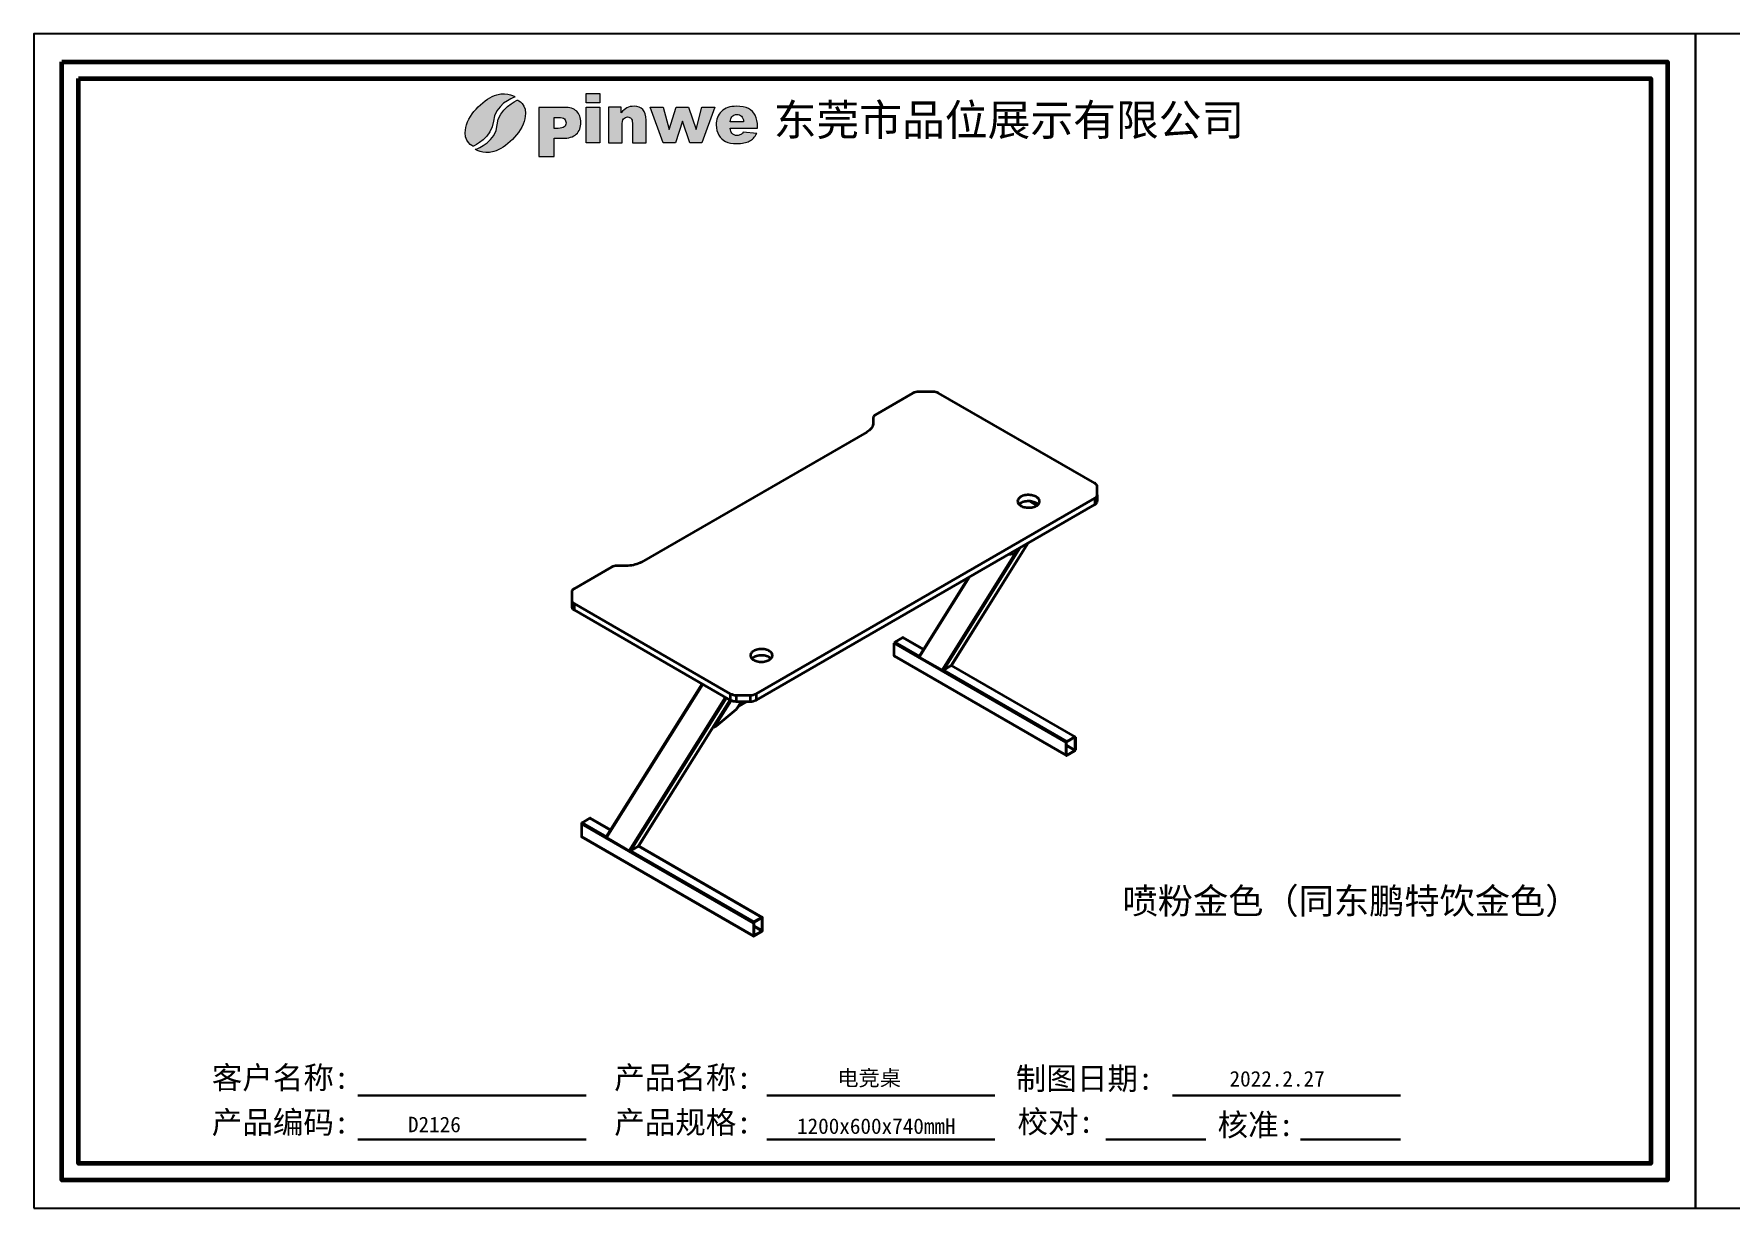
# Model space of a CAD drawing. Header units: inches. Extents: x 21728 to 86065, y -20660 to 1996.
# Drawn here: x 68839 to 72778, y -16003 to -13273 of the extents above; entities that cross this region are included whole.
import ezdxf

# ---------------------------------------------------------------- set-up
doc = ezdxf.new("R2010")
doc.units = ezdxf.units.IN
doc.header["$MEASUREMENT"] = 0
doc.layers.add('_U+56FE_U+5C42 1', color=7, linetype='Continuous')
doc.layers.add('图框', color=5, linetype='Continuous', lineweight=60)
doc.layers.add('轮廓线', color=7, linetype='Continuous', lineweight=30)
doc.styles.add('ee', font='simfang.ttf')
doc.styles.get("Standard").update_dxf_attribs({"font": 'arial.ttf'})
doc.styles.add('样式 1', font='')
doc.styles.get('样式 1').set_extended_font_data('SimSun')

msp = doc.modelspace()

# ---------------------------------------------------------------- hatches: boundary and pattern name
h = msp.add_hatch(color=256)
h.dxf.hatch_style = 1
edge = h.paths.add_edge_path()
edge.add_spline(control_points=[(70520.67, -13492.73), (70520.67, -13492.73), (70456.93, -13492.73), (70456.93, -13492.73), (70457.52, -13497.82), (70458.88, -13501.62), (70461.09, -13504.12), (70464.15, -13507.72), (70468.17, -13509.5), (70473.12, -13509.5), (70476.26, -13509.5), (70479.24, -13508.73), (70482.04, -13507.19), (70483.77, -13506.2), (70485.63, -13504.47), (70487.6, -13501.99), (70487.6, -13501.99), (70518.91, -13504.87), (70518.91, -13504.87), (70514.12, -13513.18), (70508.34, -13519.17), (70501.58, -13522.76), (70494.82, -13526.38), (70485.1, -13528.19), (70472.45, -13528.19), (70461.46, -13528.19), (70452.83, -13526.65), (70446.52, -13523.53), (70440.24, -13520.45), (70435.02, -13515.52), (70430.87, -13508.78), (70426.74, -13502.02), (70424.67, -13494.09), (70424.67, -13484.98), (70424.67, -13472.02), (70428.82, -13461.5), (70437.13, -13453.49), (70445.41, -13445.47), (70456.88, -13441.45), (70471.5, -13441.45), (70483.37, -13441.45), (70492.72, -13443.26), (70499.58, -13446.86), (70506.45, -13450.45), (70511.7, -13455.64), (70515.29, -13462.49), (70518.89, -13469.3), (70520.67, -13478.19), (70520.67, -13489.14), (70520.67, -13489.14), (70520.67, -13492.73), (70520.67, -13492.73)], knot_values=[0, 0, 0, 0, 1, 1, 1, 2, 2, 2, 3, 3, 3, 4, 4, 4, 5, 5, 5, 6, 6, 6, 7, 7, 7, 8, 8, 8, 9, 9, 9, 10, 10, 10, 11, 11, 11, 12, 12, 12, 13, 13, 13, 14, 14, 14, 15, 15, 15, 16, 16, 16, 17, 17, 17, 17], degree=3, periodic=0)
edge = h.paths.add_edge_path(flags=16)
edge.add_spline(control_points=[(70488.4, -13477.55), (70487.79, -13471.38), (70486.11, -13466.96), (70483.42, -13464.3), (70480.73, -13461.63), (70477.22, -13460.3), (70472.83, -13460.3), (70467.77, -13460.3), (70463.72, -13462.33), (70460.69, -13466.35), (70458.77, -13468.85), (70457.54, -13472.58), (70457.01, -13477.55), (70457.01, -13477.55), (70488.4, -13477.55), (70488.4, -13477.55)], knot_values=[0, 0, 0, 0, 1, 1, 1, 2, 2, 2, 3, 3, 3, 4, 4, 4, 5, 5, 5, 5], degree=3, periodic=0)
h.paths.add_polyline_path([(70270.96, -13443.37), (70301.66, -13443.37), (70314.99, -13495.42), (70331.93, -13443.37), (70360.36, -13443.37), (70377.88, -13495.5), (70391.24, -13443.37), (70421.75, -13443.37), (70391.27, -13526.28), (70363.05, -13526.28), (70346.28, -13476.38), (70330.06, -13526.28), (70301.68, -13526.28)])
edge = h.paths.add_edge_path()
edge.add_spline(control_points=[(70174.23, -13443.37), (70174.23, -13443.37), (70203.83, -13443.37), (70203.83, -13443.37), (70203.83, -13443.37), (70203.83, -13456.87), (70203.83, -13456.87), (70208.25, -13451.33), (70212.7, -13447.39), (70217.22, -13445.02), (70221.75, -13442.65), (70227.24, -13441.45), (70233.73, -13441.45), (70242.52, -13441.45), (70249.36, -13444.06), (70254.34, -13449.31), (70259.29, -13454.53), (70261.77, -13462.62), (70261.77, -13473.56), (70261.77, -13473.56), (70261.77, -13526.28), (70261.77, -13526.28), (70261.77, -13526.28), (70229.82, -13526.28), (70229.82, -13526.28), (70229.82, -13526.28), (70229.82, -13480.67), (70229.82, -13480.67), (70229.82, -13475.45), (70228.86, -13471.78), (70226.94, -13469.62), (70225.02, -13467.46), (70222.34, -13466.37), (70218.88, -13466.37), (70215.07, -13466.37), (70211.95, -13467.84), (70209.58, -13470.74), (70207.21, -13473.67), (70206.02, -13478.89), (70206.02, -13486.45), (70206.02, -13486.45), (70206.02, -13526.28), (70206.02, -13526.28), (70206.02, -13526.28), (70174.23, -13526.28), (70174.23, -13526.28), (70174.23, -13526.28), (70174.23, -13443.37), (70174.23, -13443.37)], knot_values=[0, 0, 0, 0, 1, 1, 1, 2, 2, 2, 3, 3, 3, 4, 4, 4, 5, 5, 5, 6, 6, 6, 7, 7, 7, 8, 8, 8, 9, 9, 9, 10, 10, 10, 11, 11, 11, 12, 12, 12, 13, 13, 13, 14, 14, 14, 15, 15, 15, 16, 16, 16, 16], degree=3, periodic=0)
h.paths.add_polyline_path([(70122.7, -13411.9), (70154.49, -13411.9), (70154.49, -13433.47), (70122.7, -13433.47)])
h.paths.add_polyline_path([(70122.7, -13443.37), (70154.49, -13443.37), (70154.49, -13526.28), (70122.7, -13526.28)])
edge = h.paths.add_edge_path()
edge.add_spline(control_points=[(70012.89, -13443.94), (70012.89, -13443.94), (70071.68, -13443.94), (70071.68, -13443.94), (70084.48, -13443.94), (70094.07, -13446.97), (70100.46, -13453.07), (70106.82, -13459.17), (70110.01, -13467.85), (70110.01, -13479.11), (70110.01, -13490.66), (70106.53, -13499.71), (70099.58, -13506.21), (70092.63, -13512.73), (70082.01, -13515.98), (70067.74, -13515.98), (70067.74, -13515.98), (70048.35, -13515.98), (70048.35, -13515.98), (70048.35, -13515.98), (70048.35, -13558.31), (70048.35, -13558.31), (70048.35, -13558.31), (70012.89, -13558.31), (70012.89, -13558.31), (70012.89, -13558.31), (70012.89, -13443.94), (70012.89, -13443.94)], knot_values=[0, 0, 0, 0, 1, 1, 1, 2, 2, 2, 3, 3, 3, 4, 4, 4, 5, 5, 5, 6, 6, 6, 7, 7, 7, 8, 8, 8, 9, 9, 9, 9], degree=3, periodic=0)
edge = h.paths.add_edge_path(flags=16)
edge.add_spline(control_points=[(70048.35, -13492.82), (70048.35, -13492.82), (70057.06, -13492.82), (70057.06, -13492.82), (70063.93, -13492.82), (70068.75, -13491.62), (70071.52, -13489.25), (70074.29, -13486.88), (70075.67, -13483.85), (70075.67, -13480.15), (70075.67, -13476.55), (70074.47, -13473.52), (70072.05, -13471.01), (70069.65, -13468.51), (70065.13, -13467.26), (70058.47, -13467.26), (70058.47, -13467.26), (70048.35, -13467.26), (70048.35, -13467.26), (70048.35, -13467.26), (70048.35, -13492.82), (70048.35, -13492.82)], knot_values=[0, 0, 0, 0, 1, 1, 1, 2, 2, 2, 3, 3, 3, 4, 4, 4, 5, 5, 5, 6, 6, 6, 7, 7, 7, 7], degree=3, periodic=0)
edge = h.paths.add_edge_path()
edge.add_spline(control_points=[(69864.94, -13541.14), (69864.94, -13541.14), (69880.71, -13554.69), (69907.82, -13546.56), (69934.92, -13538.42), (69972.42, -13505.77), (69980.06, -13470.29), (69987.7, -13434.8), (69962.28, -13427.04), (69962.28, -13427.04), (69962.28, -13427.04), (69917.92, -13447.74), (69915.7, -13484.95), (69913.48, -13522.16), (69871.84, -13540.64), (69864.94, -13541.14)], knot_values=[0, 0, 0, 0, 1, 1, 1, 2, 2, 2, 3, 3, 3, 4, 4, 4, 5, 5, 5, 5], degree=3, periodic=0)
edge = h.paths.add_edge_path()
edge.add_spline(control_points=[(69957.84, -13420.28), (69957.84, -13420.28), (69942.07, -13406.73), (69914.97, -13414.86), (69887.86, -13422.99), (69850.36, -13455.64), (69842.72, -13491.13), (69835.08, -13526.61), (69860.51, -13534.37), (69860.51, -13534.37), (69860.51, -13534.37), (69904.86, -13513.67), (69907.08, -13476.46), (69909.3, -13439.25), (69950.94, -13420.77), (69957.84, -13420.28)], knot_values=[0, 0, 0, 0, 1, 1, 1, 2, 2, 2, 3, 3, 3, 4, 4, 4, 5, 5, 5, 5], degree=3, periodic=0)

# ---------------------------------------------------------------- linework, layer by layer
at = {"color": 7, "linetype": 'Continuous', "lineweight": 35}
for p, q in [((70881.68, -14108.46), (70795.01, -14158.5)), ((70928.04, -14105.24), (70895.12, -14105.24)), ((71304.55, -14318.08), (70941.48, -14108.46)), ((70789.45, -14166.26), (70789.45, -14178.09)), ((70789.45, -14166.26), (70789.45, -14178.33)), ((70774.51, -14198.92), (70251.08, -14501.16)), ((71310.12, -14344.84), (71310.12, -14325.83)), ((70517.28, -14807.18), (71304.55, -14352.6)), ((70517.28, -14821.88), (71304.55, -14367.3)), ((71170, -14369.4), (71153.56, -14359.91)), ((71155.52, -14360.08), (71170.74, -14368.87)), ((71304.55, -14352.6), (71304.55, -14367.3)), ((71310.12, -14344.84), (71310.12, -14359.54)), ((70971.23, -14741.56), (71149.86, -14456.62)), ((71117.26, -14482.43), (71102.31, -14484.08)), ((71121.36, -14480.06), (71117.26, -14482.43)), ((71121.85, -14479.6), (71128.54, -14468.93)), ((70181.08, -14512.99), (70094.41, -14563.04)), ((70215.01, -14509.78), (70194.51, -14509.78)), ((70088.84, -14570.79), (70088.85, -14589.81)), ((70088.84, -14570.79), (70088.84, -14585.49)), ((71011.26, -14536.65), (70895.96, -14720.57)), ((70088.84, -14585.49), (70088.85, -14604.5)), ((70088.85, -14589.81), (70088.85, -14604.5)), ((70094.41, -14597.56), (70457.48, -14807.18)), ((70094.41, -14597.56), (70094.41, -14612.26)), ((70094.41, -14612.26), (70457.48, -14821.88)), ((70838.39, -14689.98), (71237.93, -14920.65)), ((70838.39, -14719.37), (70838.39, -14689.98)), ((70839.8, -14687.53), (70858.19, -14676.91)), ((70906.33, -14704.03), (70859.19, -14676.81)), ((70838.39, -14719.37), (71237.93, -14950.04)), ((70838.8, -14720.29), (71238.34, -14950.96)), ((70896.56, -14721.93), (70949.42, -14752.45)), ((70952.43, -14752.55), (70970.82, -14741.94)), ((71258.72, -14907.49), (70971.26, -14741.52)), ((70392.29, -14784.24), (70169.09, -15140.27)), ((70457.48, -14807.18), (70457.48, -14821.88)), ((70470.92, -14810.4), (70503.85, -14810.4)), ((70470.92, -14810.4), (70470.92, -14825.09)), ((70503.85, -14810.4), (70503.85, -14825.09)), ((70517.28, -14807.18), (70517.28, -14821.88)), ((70244.37, -15161.26), (70457.22, -14821.73)), ((70425.04, -14882.13), (70472.18, -14843.43)), ((70470.92, -14825.09), (70503.85, -14825.09)), ((70472.18, -14843.43), (70483.67, -14825.09)), ((70476.95, -14835.81), (70495.52, -14825.09)), ((70420.94, -14884.5), (70425.04, -14882.13)), ((71237.93, -14950.04), (71237.93, -14920.65)), ((71238.77, -14949.55), (71238.78, -14920.16)), ((71239.34, -14918.2), (71257.72, -14907.59)), ((71239.34, -14919.18), (71257.72, -14908.57)), ((71258.29, -14908.89), (71258.29, -14938.29)), ((71259.14, -14908.4), (71259.14, -14937.8)), ((71257.72, -14939.27), (71239.34, -14949.88)), ((71257.72, -14940.25), (71239.34, -14950.86)), ((70111.52, -15109.68), (70511.06, -15340.35)), ((70111.52, -15109.68), (70111.52, -15139.07)), ((70131.32, -15096.62), (70112.94, -15107.23)), ((70179.46, -15123.73), (70132.32, -15096.52)), ((70111.52, -15139.07), (70511.06, -15369.75)), ((70111.94, -15139.99), (70511.47, -15370.66)), ((70169.7, -15141.63), (70222.55, -15172.15)), ((70243.95, -15161.64), (70225.57, -15172.26)), ((70531.86, -15327.19), (70244.39, -15161.22)), ((70511.06, -15340.35), (70511.06, -15369.75)), ((70511.91, -15339.86), (70511.91, -15369.26)), ((70530.86, -15327.29), (70512.47, -15337.9)), ((70530.86, -15328.27), (70512.47, -15338.88)), ((70512.47, -15369.58), (70530.86, -15358.97)), ((70512.47, -15370.56), (70530.86, -15359.95)), ((70531.42, -15357.99), (70531.42, -15328.59)), ((70532.27, -15357.5), (70532.27, -15328.1))]:
    msp.add_line(p, q, dxfattribs=at)
at = {"color": 8, "linetype": 'Continuous', "lineweight": 35}
for p, q in [((71157.04, -14360.29), (71171.24, -14368.48)), ((70949.42, -14752.45), (71119.5, -14481.14)), ((70952.43, -14752.55), (71131.2, -14467.39)), ((70970.82, -14741.94), (71149.58, -14456.78)), ((71121.36, -14480.06), (71128.23, -14469.11)), ((70896.56, -14721.93), (71013.54, -14535.33)), ((70839.8, -14687.53), (70896.24, -14720.11)), ((70858.19, -14676.91), (70906.02, -14704.53)), ((70952.43, -14752.55), (71239.34, -14918.2)), ((70970.82, -14741.94), (71257.72, -14907.59)), ((70169.7, -15141.63), (70393.36, -14784.86)), ((70222.55, -15172.15), (70446.21, -14815.37)), ((70225.57, -15172.26), (70448.48, -14816.68)), ((70243.95, -15161.64), (70457.09, -14821.65)), ((70420.94, -14884.5), (70459.55, -14822.91)), ((70477.02, -14835.7), (70495.39, -14825.09)), ((71238.77, -14927.02), (71258.29, -14938.29)), ((71238.77, -14928.33), (71257.72, -14939.27)), ((71257.72, -14908.57), (71258.29, -14908.89)), ((71238.77, -14949.55), (71239.34, -14949.88)), ((70112.94, -15107.23), (70169.38, -15139.82)), ((70131.32, -15096.62), (70179.15, -15124.23)), ((70243.95, -15161.64), (70530.86, -15327.29)), ((70225.57, -15172.26), (70512.47, -15337.9)), ((70511.91, -15346.72), (70531.42, -15357.99)), ((70511.91, -15348.03), (70530.86, -15358.97)), ((70530.86, -15328.27), (70531.42, -15328.59)), ((70511.91, -15369.26), (70512.47, -15369.58))]:
    msp.add_line(p, q, dxfattribs=at)
at = {"color": 7, "linetype": 'Continuous', "lineweight": 35, "flags": 128}
for points in [[(70789.45, -14178.09), (70789.26, -14180.66), (70788.68, -14183.21), (70787.71, -14185.72), (70786.37, -14188.17), (70784.67, -14190.54), (70782.62, -14192.82), (70780.23, -14194.98), (70777.52, -14197.02), (70774.51, -14198.92)], [(70795.01, -14158.5), (70793.76, -14159.3), (70792.65, -14160.16), (70791.69, -14161.09), (70790.89, -14162.06), (70790.27, -14163.07), (70789.81, -14164.12), (70789.54, -14165.18), (70789.45, -14166.26)], [(71310.12, -14325.83), (71310.02, -14324.76), (71309.75, -14323.69), (71309.3, -14322.65), (71308.67, -14321.63), (71307.87, -14320.66), (71306.91, -14319.74), (71305.8, -14318.87), (71304.55, -14318.08)], [(71132.58, -14370.25), (71134.83, -14371.4), (71137.32, -14372.4), (71139.98, -14373.22), (71142.8, -14373.85), (71145.73, -14374.29), (71148.72, -14374.52), (71151.74, -14374.54), (71154.75, -14374.36), (71157.69, -14373.98), (71160.54, -14373.4), (71163.25, -14372.62), (71165.78, -14371.67), (71168.1, -14370.55), (71170.17, -14369.28), (71171.97, -14367.88), (71173.46, -14366.36), (71174.64, -14364.76), (71175.48, -14363.08), (71175.97, -14361.36), (71176.1, -14359.62), (71175.88, -14357.88), (71175.3, -14356.16), (71174.38, -14354.5), (71173.12, -14352.92), (71171.54, -14351.43), (71169.67, -14350.06), (71167.54, -14348.83), (71165.16, -14347.75), (71162.58, -14346.84), (71159.84, -14346.11), (71156.96, -14345.58), (71154, -14345.24), (71150.98, -14345.11), (71147.96, -14345.19), (71144.98, -14345.47), (71142.08, -14345.96), (71139.3, -14346.64), (71136.67, -14347.5), (71134.25, -14348.54), (71132.05, -14349.74), (71130.11, -14351.08), (71128.46, -14352.54), (71127.12, -14354.1), (71126.11, -14355.74), (71125.44, -14357.45), (71125.13, -14359.18), (71125.18, -14360.92), (71125.58, -14362.65), (71126.33, -14364.34), (71127.43, -14365.97), (71128.84, -14367.51), (71130.57, -14368.94), (71132.58, -14370.25)], [(71172.7, -14367.18), (71171.54, -14366.13), (71169.67, -14364.76), (71167.54, -14363.52), (71165.16, -14362.44), (71162.58, -14361.53), (71159.84, -14360.81), (71156.96, -14360.27), (71153.99, -14359.94), (71150.98, -14359.81), (71147.96, -14359.89), (71144.98, -14360.17), (71142.08, -14360.66), (71139.3, -14361.33), (71136.67, -14362.2), (71134.25, -14363.24), (71132.05, -14364.43), (71130.11, -14365.77), (71128.51, -14367.18)], [(71304.55, -14352.6), (71305.81, -14351.8), (71306.92, -14350.94), (71307.87, -14350.02), (71308.67, -14349.04), (71309.3, -14348.03), (71309.75, -14346.99), (71310.03, -14345.92), (71310.12, -14344.84)], [(71304.55, -14367.3), (71305.8, -14366.5), (71306.92, -14365.64), (71307.87, -14364.71), (71308.67, -14363.74), (71309.3, -14362.73), (71309.75, -14361.68), (71310.03, -14360.62), (71310.12, -14359.54)], [(71121.85, -14479.6), (71121.64, -14479.86), (71121.36, -14480.06)], [(70251.08, -14501.16), (70247.8, -14502.89), (70244.27, -14504.46), (70240.51, -14505.84), (70236.57, -14507.02), (70232.46, -14508.01), (70228.21, -14508.78), (70223.87, -14509.33), (70219.46, -14509.67), (70215.01, -14509.78)], [(70094.41, -14563.04), (70093.16, -14563.84), (70092.05, -14564.7), (70091.09, -14565.62), (70090.29, -14566.6), (70089.66, -14567.61), (70089.21, -14568.65), (70088.94, -14569.72), (70088.84, -14570.79)], [(70088.85, -14589.81), (70088.94, -14590.88), (70089.21, -14591.95), (70089.66, -14592.99), (70090.29, -14594.01), (70091.09, -14594.98), (70092.05, -14595.9), (70093.16, -14596.77), (70094.41, -14597.56)], [(70088.85, -14604.5), (70088.94, -14605.58), (70089.21, -14606.64), (70089.66, -14607.69), (70090.29, -14608.7), (70091.09, -14609.68), (70092.05, -14610.6), (70093.16, -14611.46), (70094.41, -14612.26)], [(70511.77, -14728.71), (70514.03, -14729.87), (70516.51, -14730.86), (70519.18, -14731.68), (70521.99, -14732.31), (70524.92, -14732.75), (70527.91, -14732.98), (70530.93, -14733), (70533.94, -14732.82), (70536.89, -14732.44), (70539.73, -14731.86), (70542.44, -14731.08), (70544.97, -14730.13), (70547.29, -14729.01), (70549.36, -14727.74), (70551.16, -14726.34), (70552.66, -14724.82), (70553.83, -14723.22), (70554.67, -14721.54), (70555.16, -14719.82), (70555.3, -14718.08), (70555.07, -14716.34), (70554.49, -14714.63), (70553.57, -14712.97), (70552.31, -14711.38), (70550.74, -14709.89), (70548.87, -14708.52), (70546.73, -14707.29), (70544.36, -14706.21), (70541.78, -14705.3), (70539.03, -14704.57), (70536.15, -14704.04), (70533.19, -14703.7), (70530.18, -14703.57), (70527.16, -14703.65), (70524.18, -14703.94), (70521.27, -14704.42), (70518.49, -14705.1), (70515.87, -14705.96), (70513.44, -14707), (70511.24, -14708.2), (70509.3, -14709.54), (70507.65, -14711), (70506.31, -14712.56), (70505.3, -14714.21), (70504.64, -14715.91), (70504.32, -14717.64), (70504.37, -14719.39), (70504.77, -14721.12), (70505.52, -14722.8), (70506.62, -14724.43), (70508.04, -14725.97), (70509.76, -14727.4), (70511.77, -14728.71)], [(70551.9, -14725.65), (70550.73, -14724.59), (70548.87, -14723.22), (70546.73, -14721.98), (70544.36, -14720.9), (70541.78, -14720), (70539.03, -14719.27), (70536.15, -14718.73), (70533.19, -14718.4), (70530.18, -14718.27), (70527.16, -14718.35), (70524.18, -14718.63), (70521.27, -14719.12), (70518.49, -14719.8), (70515.87, -14720.66), (70513.44, -14721.7), (70511.24, -14722.89), (70509.3, -14724.23), (70507.7, -14725.64)]]:
    msp.add_lwpolyline(points, dxfattribs=at)
at = {"color": 7, "linetype": 'Continuous', "lineweight": 35}
for centre, radius, start, end in [((70894.57, -14132.65), 27.41, 88.85561, 118.04533), ((70928.59, -14132.65), 27.41, 61.9565, 91.14373), ((70193.96, -14537.19), 27.41, 88.85561, 118.04533), ((70841.46, -14690.12), 3.07, 122.60967, 177.39033), ((70858.77, -14677.73), 1.01, 65.6948, 125.62534), ((70839.39, -14719.47), 1.01, 174.37466, 234.3052), ((70470.37, -14782.99), 27.41, 241.9565, 271.14373), ((70504.39, -14782.99), 27.41, 268.85561, 298.04533), ((70470.37, -14797.68), 27.41, 241.9565, 271.14373), ((70504.39, -14797.69), 27.41, 268.85561, 298.04533), ((70419.95, -14882.3), 2.41, 223.7257, 294.29778), ((71241, -14920.79), 3.07, 122.60967, 177.39033), ((71240, -14920.22), 1.23, 122.60967, 177.39033), ((71258.28, -14908.26), 0.873, 350.78342, 129.21658), ((71257.95, -14908.84), 0.349, 350.78342, 129.21658), ((71238.79, -14950.18), 0.873, 170.78342, 309.21658), ((71239.12, -14949.61), 0.349, 170.78342, 309.21658), ((71256.07, -14937.66), 3.07, 302.60967, 357.39033), ((71257.06, -14938.23), 1.23, 302.60967, 357.39033), ((70114.59, -15109.82), 3.07, 122.60967, 177.39033), ((70131.91, -15097.43), 1.01, 65.6948, 125.62534), ((70112.52, -15139.17), 1.01, 174.37466, 234.3052), ((70514.13, -15340.49), 3.07, 122.60967, 177.39033), ((70513.14, -15339.92), 1.23, 122.60967, 177.39033), ((70531.41, -15327.96), 0.873, 350.78342, 129.21658), ((70531.08, -15328.54), 0.349, 350.78342, 129.21658), ((70529.2, -15357.36), 3.07, 302.60967, 357.39033), ((70530.19, -15357.93), 1.23, 302.60967, 357.39033), ((70511.92, -15369.89), 0.873, 170.78342, 309.21658), ((70512.25, -15369.31), 0.349, 170.78342, 309.21658)]:
    msp.add_arc(centre, radius, start, end, dxfattribs=at)
for centre, start_param, end_param in [((70897.98, -14721.11), 2.8706821, 4.0492787), ((70950.83, -14751.63), 4.0492787, 5.620075), ((70969.21, -14741.01), 5.620075, 6.0122747), ((70171.11, -15140.82), 2.8706821, 4.0492787), ((70242.35, -15160.72), 5.620075, 6.0122747), ((70223.96, -15171.33), 4.0492787, 5.620075)]:
    msp.add_ellipse(centre, major_axis=(2.13, -0.23), ratio=0.5686284, start_param=start_param, end_param=end_param, dxfattribs=at)
at = {"layer": '_U+56FE_U+5C42 1', "lineweight": 0}
for points in [[(70122.7, -13411.9), (70154.49, -13411.9), (70154.49, -13433.47), (70122.7, -13433.47), (70122.7, -13411.9)], [(70122.7, -13443.37), (70154.49, -13443.37), (70154.49, -13526.28), (70122.7, -13526.28), (70122.7, -13443.37)], [(70270.96, -13443.37), (70301.66, -13443.37), (70314.99, -13495.42), (70331.93, -13443.37), (70360.36, -13443.37), (70377.88, -13495.5), (70391.24, -13443.37), (70421.75, -13443.37), (70391.27, -13526.28), (70363.05, -13526.28), (70346.28, -13476.38), (70330.06, -13526.28), (70301.68, -13526.28), (70270.96, -13443.37)]]:
    msp.add_lwpolyline(points, dxfattribs=at)
for points, knots in [([(69957.84, -13420.28), (69957.84, -13420.28), (69942.07, -13406.73), (69914.97, -13414.86), (69887.86, -13422.99), (69850.36, -13455.64), (69842.72, -13491.13), (69835.08, -13526.61), (69860.51, -13534.37), (69860.51, -13534.37), (69860.51, -13534.37), (69904.86, -13513.67), (69907.08, -13476.46), (69909.3, -13439.25), (69950.94, -13420.77), (69957.84, -13420.28)], [0, 0, 0, 0, 1, 1, 1, 2, 2, 2, 3, 3, 3, 4, 4, 4, 5, 5, 5, 5]), ([(69864.94, -13541.14), (69864.94, -13541.14), (69880.71, -13554.69), (69907.82, -13546.56), (69934.92, -13538.42), (69972.42, -13505.77), (69980.06, -13470.29), (69987.7, -13434.8), (69962.28, -13427.04), (69962.28, -13427.04), (69962.28, -13427.04), (69917.92, -13447.74), (69915.7, -13484.95), (69913.48, -13522.16), (69871.84, -13540.64), (69864.94, -13541.14)], [0, 0, 0, 0, 1, 1, 1, 2, 2, 2, 3, 3, 3, 4, 4, 4, 5, 5, 5, 5]), ([(70012.89, -13443.94), (70012.89, -13443.94), (70071.68, -13443.94), (70071.68, -13443.94), (70084.48, -13443.94), (70094.07, -13446.97), (70100.46, -13453.07), (70106.82, -13459.17), (70110.01, -13467.85), (70110.01, -13479.11), (70110.01, -13490.66), (70106.53, -13499.71), (70099.58, -13506.21), (70092.63, -13512.73), (70082.01, -13515.98), (70067.74, -13515.98), (70067.74, -13515.98), (70048.35, -13515.98), (70048.35, -13515.98), (70048.35, -13515.98), (70048.35, -13558.31), (70048.35, -13558.31), (70048.35, -13558.31), (70012.89, -13558.31), (70012.89, -13558.31), (70012.89, -13558.31), (70012.89, -13443.94), (70012.89, -13443.94)], [0, 0, 0, 0, 1, 1, 1, 2, 2, 2, 3, 3, 3, 4, 4, 4, 5, 5, 5, 6, 6, 6, 7, 7, 7, 8, 8, 8, 9, 9, 9, 9]), ([(70048.35, -13492.82), (70048.35, -13492.82), (70057.06, -13492.82), (70057.06, -13492.82), (70063.93, -13492.82), (70068.75, -13491.62), (70071.52, -13489.25), (70074.29, -13486.88), (70075.67, -13483.85), (70075.67, -13480.15), (70075.67, -13476.55), (70074.47, -13473.52), (70072.05, -13471.01), (70069.65, -13468.51), (70065.13, -13467.26), (70058.47, -13467.26), (70058.47, -13467.26), (70048.35, -13467.26), (70048.35, -13467.26), (70048.35, -13467.26), (70048.35, -13492.82), (70048.35, -13492.82)], [0, 0, 0, 0, 1, 1, 1, 2, 2, 2, 3, 3, 3, 4, 4, 4, 5, 5, 5, 6, 6, 6, 7, 7, 7, 7]), ([(70174.23, -13443.37), (70174.23, -13443.37), (70203.83, -13443.37), (70203.83, -13443.37), (70203.83, -13443.37), (70203.83, -13456.87), (70203.83, -13456.87), (70208.25, -13451.33), (70212.7, -13447.39), (70217.22, -13445.02), (70221.75, -13442.65), (70227.24, -13441.45), (70233.73, -13441.45), (70242.52, -13441.45), (70249.36, -13444.06), (70254.34, -13449.31), (70259.29, -13454.53), (70261.77, -13462.62), (70261.77, -13473.56), (70261.77, -13473.56), (70261.77, -13526.28), (70261.77, -13526.28), (70261.77, -13526.28), (70229.82, -13526.28), (70229.82, -13526.28), (70229.82, -13526.28), (70229.82, -13480.67), (70229.82, -13480.67), (70229.82, -13475.45), (70228.86, -13471.78), (70226.94, -13469.62), (70225.02, -13467.46), (70222.34, -13466.37), (70218.88, -13466.37), (70215.07, -13466.37), (70211.95, -13467.84), (70209.58, -13470.74), (70207.21, -13473.67), (70206.02, -13478.89), (70206.02, -13486.45), (70206.02, -13486.45), (70206.02, -13526.28), (70206.02, -13526.28), (70206.02, -13526.28), (70174.23, -13526.28), (70174.23, -13526.28), (70174.23, -13526.28), (70174.23, -13443.37), (70174.23, -13443.37)], [0, 0, 0, 0, 1, 1, 1, 2, 2, 2, 3, 3, 3, 4, 4, 4, 5, 5, 5, 6, 6, 6, 7, 7, 7, 8, 8, 8, 9, 9, 9, 10, 10, 10, 11, 11, 11, 12, 12, 12, 13, 13, 13, 14, 14, 14, 15, 15, 15, 16, 16, 16, 16]), ([(70520.67, -13492.73), (70520.67, -13492.73), (70456.93, -13492.73), (70456.93, -13492.73), (70457.52, -13497.82), (70458.88, -13501.62), (70461.09, -13504.12), (70464.15, -13507.72), (70468.17, -13509.5), (70473.12, -13509.5), (70476.26, -13509.5), (70479.24, -13508.73), (70482.04, -13507.19), (70483.77, -13506.2), (70485.63, -13504.47), (70487.6, -13501.99), (70487.6, -13501.99), (70518.91, -13504.87), (70518.91, -13504.87), (70514.12, -13513.18), (70508.34, -13519.17), (70501.58, -13522.76), (70494.82, -13526.38), (70485.1, -13528.19), (70472.45, -13528.19), (70461.46, -13528.19), (70452.83, -13526.65), (70446.52, -13523.53), (70440.24, -13520.45), (70435.02, -13515.52), (70430.87, -13508.78), (70426.74, -13502.02), (70424.67, -13494.09), (70424.67, -13484.98), (70424.67, -13472.02), (70428.82, -13461.5), (70437.13, -13453.49), (70445.41, -13445.47), (70456.88, -13441.45), (70471.5, -13441.45), (70483.37, -13441.45), (70492.72, -13443.26), (70499.58, -13446.86), (70506.45, -13450.45), (70511.7, -13455.64), (70515.29, -13462.49), (70518.89, -13469.3), (70520.67, -13478.19), (70520.67, -13489.14), (70520.67, -13489.14), (70520.67, -13492.73), (70520.67, -13492.73)], [0, 0, 0, 0, 1, 1, 1, 2, 2, 2, 3, 3, 3, 4, 4, 4, 5, 5, 5, 6, 6, 6, 7, 7, 7, 8, 8, 8, 9, 9, 9, 10, 10, 10, 11, 11, 11, 12, 12, 12, 13, 13, 13, 14, 14, 14, 15, 15, 15, 16, 16, 16, 17, 17, 17, 17]), ([(70488.4, -13477.55), (70487.79, -13471.38), (70486.11, -13466.96), (70483.42, -13464.3), (70480.73, -13461.63), (70477.22, -13460.3), (70472.83, -13460.3), (70467.77, -13460.3), (70463.72, -13462.33), (70460.69, -13466.35), (70458.77, -13468.85), (70457.54, -13472.58), (70457.01, -13477.55), (70457.01, -13477.55), (70488.4, -13477.55), (70488.4, -13477.55)], [0, 0, 0, 0, 1, 1, 1, 2, 2, 2, 3, 3, 3, 4, 4, 4, 5, 5, 5, 5])]:
    msp.add_open_spline(points, degree=3, knots=knots, dxfattribs=at)
at = {"layer": 'Defpoints'}
for points in [[(68839.23, -16003.17), (72700.23, -16003.17), (72700.23, -13273.17), (68839.23, -13273.17)], [(72700.23, -16003.17), (76561.23, -16003.17), (76561.23, -13273.17), (72700.23, -13273.17)]]:
    msp.add_lwpolyline(points, close=True, dxfattribs=at)
at = {"layer": '图框', "color": 32}
for points in [[(68904.23, -13338.17), (72635.23, -13338.17), (72635.23, -15938.17), (68904.23, -15938.17)], [(68943.23, -13377.17), (72596.23, -13377.17), (72596.23, -15899.17), (68943.23, -15899.17)]]:
    msp.add_lwpolyline(points, close=True, dxfattribs=at)
at = {"layer": '轮廓线', "color": 7}
for p, q in [((70122.29, -15741.58), (69592.28, -15741.58)), ((71072.24, -15741.58), (70542.23, -15741.58)), ((72014.9, -15741.58), (71484.89, -15741.58)), ((70122.29, -15843.77), (69592.28, -15843.77)), ((71072.24, -15843.77), (70542.23, -15843.77)), ((71562.62, -15843.77), (71329.78, -15843.77)), ((72014.9, -15843.77), (71782.05, -15843.77))]:
    msp.add_line(p, q, dxfattribs=at)

# ---------------------------------------------------------------- texts
at = {"insert": (70558.21, -13436.68, 9.36), "char_height": 72.8739, "width": 4820.9761, "attachment_point": 1}
msp.add_mtext('{\\fSimSun|b0|i0|c134|p2;东莞市品位展示有限公司}', dxfattribs=at)
at = {"color": 7, "lineweight": 15, "insert": (71368.89, -15242.85), "char_height": 60, "width": 1223.5018, "attachment_point": 4, "style": 'ee'}
msp.add_mtext('\\P喷粉金色（同东鹏特饮金色）', dxfattribs=at)
at = {"layer": '轮廓线', "color": 8, "style": '样式 1'}
for s, insert, char_height, width, attachment_point in [('{\\fSimSun|b1|i0|c134|p2;\\C256;客户名称:}', (69412.21, -15702.72), 52, 390, 5), ('{\\fSimSun|b1|i0|c134|p2;\\C256;产品名称:}', (70347.23, -15702.72), 52, 390, 5), ('{\\fSimSun|b1|i0|c134|p2;\\C256;电竞桌}', (70706.21, -15702.72), 36.1111, 498.1672, 4), ('{\\fSimSun|b1|i0|c134|p2;\\C256;2022.2.27}', (71617.48, -15702.72), 36.1111, 412.8322, 4), ('{\\fSimSun|b1|i0|c134|p2;\\C256;产品编码:}', (69412.21, -15806.72), 52, 390, 5), ('{\\fSimSun|b1|i0|c134|p2;\\C256;D2126}', (69708.41, -15808.99), 36.1111, 498.1672, 4), ('{\\fSimSun|b1|i0|c134|p2;\\C256;产品规格:}', (70347.23, -15806.72), 52, 390, 5), ('{\\fSimSun|b1|i0|c134|p2;\\C256;1200x600x740mmH}', (70612.42, -15812.82), 36.1111, 412.8322, 4)]:
    msp.add_mtext(s, dxfattribs=dict(at, insert=insert, char_height=char_height, width=width, attachment_point=attachment_point))
at = {"layer": '轮廓线', "color": 7, "char_height": 52, "attachment_point": 5, "style": '样式 1'}
for s, insert, width in [('{\\fSimSun|b1|i0|c134|p2;\\C256;制图日期:}', (71280.43, -15704.84), 418.7958), ('{\\fSimSun|b1|i0|c134|p2;\\C256;校对:}', (71213.26, -15805.04), 234.9995), ('{\\fSimSun|b1|i0|c134|p2;\\C256;核准:}', (71678.17, -15812.35), 220.5299)]:
    msp.add_mtext(s, dxfattribs=dict(at, insert=insert, width=width))

doc.saveas('drawing.dxf')
